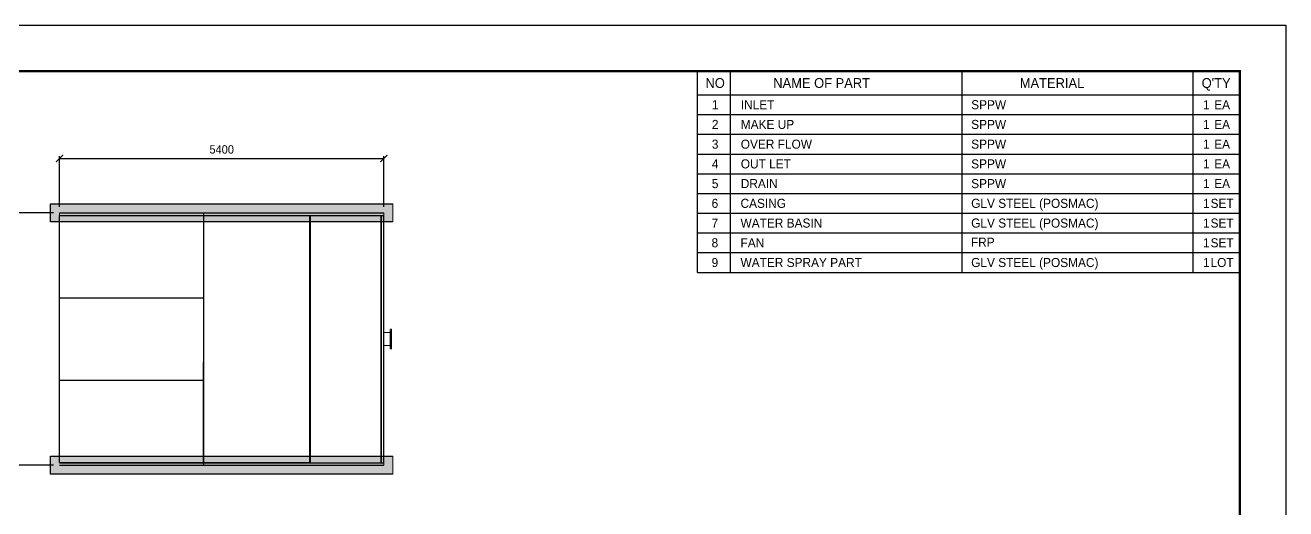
# Model space of a CAD drawing. Header units: millimetres. Extents: x 2408 to 34521, y 2746 to 25454.
# Drawn here: x 13538 to 34521, y 17409 to 25454 of the extents above; entities that cross this region are included whole.
import ezdxf
from ezdxf.enums import TextEntityAlignment as Align

# ---------------------------------------------------------------- set-up
doc = ezdxf.new("R2010")
doc.units = ezdxf.units.MM
doc.linetypes.add('DASHED', pattern=[15, 12, -3])
for name, color, linetype in [('냉각탑_box', 1, 'Continuous'), ('냉각탑_dim', 1, 'Continuous'), ('냉각탑_form', 1, 'Continuous'), ('냉각탑_text', 3, 'Continuous')]:
    doc.layers.add(name, color=color, linetype=linetype)
doc.styles.add('HY울릉도L', font='')
doc.styles.add('돋움', font='Dotum.ttf')
doc.styles.get('HY울릉도L').set_extended_font_data('HY울릉도L')
doc.dimstyles.new('성지DIM', dxfattribs={"dimtxt": 3.5, "dimasz": 3, "dimexe": 1, "dimexo": 2.5, "dimgap": 2, "dimtad": 1, "dimdec": 0, "dimzin": 3, "dimdsep": 46, "dimtxsty": 'HY울릉도L', "dimblk": 'ARCHTICK', "dimcen": -2, "dimclrd": 256, "dimclre": 256, "dimclrt": 7, "dimadec": 0, "dimazin": 0, "dimtfac": 1, "dimtdec": 0, "dimtofl": 0, "dimtmove": 0, "dimatfit": 3, "dimfxl": 1, "dimtolj": 1, "dimtzin": 0, "dimlwe": -1, "dimarcsym": 0})

# ---------------------------------------------------------------- blocks, each defined once
blk = doc.blocks.new('냉각탑form')
at = {"layer": 'Defpoints'}
blk.add_lwpolyline([(0, 297.07), (420.1, 297.07), (420.1, 0), (0, 0)], close=True, dxfattribs=at)
at = {"layer": '냉각탑_form', "const_width": 0.5}
blk.add_lwpolyline([(10, 287.07), (10, 10), (410.1, 10), (410.1, 287.07)], close=True, dxfattribs=at)
blk = doc.blocks.new('_ArchTick')
at = {"color": 0, "linetype": 'ByBlock', "const_width": 0.15}
blk.add_lwpolyline([(-0.5, -0.5), (0.5, 0.5)], dxfattribs=at)
blk = doc.blocks.new('*D282')
at = {"layer": 'Defpoints', "color": 0, "transparency": 16777216}
for p in [(12786, 22333), (14109, 22333), (14109, 18133)]:
    blk.add_point(p, dxfattribs=at)
at = {"layer": '냉각탑_dim', "transparency": 16777216}
for p, q in [((14009, 22333), (12746, 22333)), ((14009, 18133), (12746, 18133))]:
    blk.add_line(p, q, dxfattribs=at)
at = {"layer": '냉각탑_dim', "lineweight": -2, "transparency": 16777216}
blk.add_line((12786, 18133), (12786, 22333), dxfattribs=at)
at = {"layer": '냉각탑_dim', "lineweight": -2, "transparency": 16777216, "xscale": 120, "yscale": 120, "zscale": 120}
for p, rotation in [((12786, 22333), 90), ((12786, 18133), 270)]:
    blk.add_blockref('_ArchTick', p, dxfattribs=dict(at, rotation=rotation))
at = {"layer": '냉각탑_dim', "color": 7, "transparency": 16777216, "insert": (12636, 20233), "char_height": 140, "attachment_point": 5, "rotation": 90, "style": 'HY울릉도L'}
blk.add_mtext('\\A1;4200', dxfattribs=at)
blk = doc.blocks.new('*D283')
at = {"layer": 'Defpoints', "color": 0, "transparency": 16777216}
for p in [(19509, 23237), (14109, 22333), (19509, 22333)]:
    blk.add_point(p, dxfattribs=at)
at = {"layer": '냉각탑_dim', "transparency": 16777216}
for p, q in [((14109, 22433), (14109, 23277)), ((19509, 22433), (19509, 23277))]:
    blk.add_line(p, q, dxfattribs=at)
at = {"layer": '냉각탑_dim', "lineweight": -2, "transparency": 16777216}
blk.add_line((14109, 23237), (19509, 23237), dxfattribs=at)
at = {"layer": '냉각탑_dim', "lineweight": -2, "transparency": 16777216, "xscale": 120, "yscale": 120, "zscale": 120, "rotation": 180}
blk.add_blockref('_ArchTick', (14109, 23237), dxfattribs=at)
at = {"layer": '냉각탑_dim', "lineweight": -2, "transparency": 16777216, "xscale": 120, "yscale": 120, "zscale": 120}
blk.add_blockref('_ArchTick', (19509, 23237), dxfattribs=at)
at = {"layer": '냉각탑_dim', "color": 7, "transparency": 16777216, "insert": (16809, 23387), "char_height": 140, "attachment_point": 5, "style": 'HY울릉도L'}
blk.add_mtext('\\A1;5400', dxfattribs=at)
blk = doc.blocks.new('4')
for p, q in [((14109, 22333), (16509, 22333)), ((14109, 22291), (16509, 22291)), ((14109, 21219), (14109, 22289)), ((14109, 22289), (16509, 22289)), ((16509, 22333), (17091, 22333)), ((16509, 22289), (17091, 22289)), ((16509, 18175), (16509, 22289)), ((17093, 22333), (19509, 22333)), ((17093, 22291), (19509, 22291)), ((19465, 18177), (19465, 22289)), ((19467, 18177), (19467, 22289)), ((19509, 18177), (19509, 22289)), ((14109, 19848), (14109, 21218)), ((14109, 20919), (16509, 20919)), ((14109, 20918), (16509, 20918)), ((14109, 18176), (14109, 19846)), ((16507, 18175), (16507, 19846)), ((14109, 19548), (16509, 19548)), ((14109, 19546), (16509, 19546)), ((14109, 18176), (16509, 18176)), ((14109, 18175), (16509, 18175)), ((14109, 18133), (16509, 18133)), ((16507, 18177), (17091, 18177)), ((16507, 18175), (17091, 18175)), ((16509, 18133), (17091, 18133)), ((17093, 18177), (18278, 18177)), ((17093, 18175), (19509, 18175)), ((17093, 18133), (19509, 18133))]:
    blk.add_line(p, q)
at = {"lineweight": 5}
for p, q in [((14109, 22291), (14109, 22333)), ((19509, 22289), (19509, 22333)), ((19613, 20398), (19635, 20398)), ((19509, 18177), (19509, 18133))]:
    blk.add_line(p, q, dxfattribs=at)
at = {"ltscale": 500}
blk.add_line((16509, 18133), (16509, 22333), dxfattribs=at)
at = {"color": 7, "lineweight": 35}
for p, q in [((18278, 22289), (18278, 18177)), ((18280, 22289), (18280, 18177))]:
    blk.add_line(p, q, dxfattribs=at)
at = {"color": 7, "lineweight": 13, "ltscale": 1.25}
for p, q in [((19613, 20068), (19613, 20398)), ((19635, 20068), (19635, 20398)), ((19613, 20341), (19509, 20341)), ((19613, 20125), (19509, 20125)), ((19613, 20068), (19635, 20068))]:
    blk.add_line(p, q, dxfattribs=at)
at = {"color": 7, "linetype": 'DASHED', "lineweight": 13, "ltscale": 1.25}
for p, q in [((19613, 20362), (19635, 20362)), ((19613, 20362), (19635, 20362)), ((19630, 20339), (19509, 20339)), ((19613, 20347), (19635, 20347)), ((19613, 20347), (19635, 20347)), ((19635, 20342), (19613, 20342)), ((19630, 20341), (19613, 20341)), ((19613, 20324), (19635, 20324)), ((19613, 20324), (19635, 20324)), ((19630, 20341), (19630, 20233)), ((19630, 20233), (19630, 20125)), ((19630, 20127), (19509, 20127)), ((19613, 20142), (19635, 20142)), ((19613, 20142), (19635, 20142)), ((19630, 20125), (19613, 20125)), ((19635, 20124), (19613, 20124)), ((19613, 20119), (19635, 20119)), ((19613, 20119), (19635, 20119)), ((19613, 20104), (19635, 20104)), ((19613, 20104), (19635, 20104)), ((19613, 20081), (19635, 20081)), ((19613, 20081), (19635, 20081))]:
    blk.add_line(p, q, dxfattribs=at)

msp = doc.modelspace()

# ---------------------------------------------------------------- hatches: boundary and pattern name
h = msp.add_hatch()
h.set_pattern_fill('AR-CONC', color=4)
h.set_pattern_definition([(50, (-313920.53, -179800.55), (182.18467, -15.939086), [19.05, -209.55]), (355, (-313920.53, -179800.55), (-35.24342, 191.056845), [15.24, -167.64058]), (100.451445, (-313905.34, -179801.88), (146.94125, 175.11775), [16.19001, -178.090245]), (46.1842, (-313920.53, -179749.75), (271.07904, -42.04233), [28.575, -314.325]), (96.63556, (-313897.94, -179753.25), (237.40413, 247.42612), [24.28502, -267.1356]), (351.18415, (-313920.53, -179749.75), (237.40413, 247.42612), [22.85997, -251.45973]), (21, (-313895.13, -179762.45), (151.61439, -102.2652), [19.05, -209.55]), (326, (-313895.13, -179762.45), (61.80203, 184.18797), [15.24, -167.64]), (71.451445, (-313882.49, -179770.97), (213.41642, 81.92277), [16.19001, -178.08994]), (37.5, (-313920.525, -179800.55), (3.088603, 84.555039), [0, -165.608, 0, -170.18, 0, -168.275]), (7.5, (-313920.525, -179800.55), (66.819663, 100.180575), [0, -97.028, 0, -161.798, 0, -64.135]), (327.5, (-313977.17, -179800.55), (135.590595, -5.728744), [0, -63.5, 0, -198.12, 0, -262.89]), (317.5, (-314002.57, -179800.55), (148.12918, 25.42649), [0, -82.55, 0, -131.572, 0, -186.69])])
edge = h.paths.add_edge_path()
edge.add_line((19659.5, 22482.9), (13959.6, 22482.9))
edge.add_line((13959.6, 22482.9), (13959.4, 22182.9))
edge.add_line((13959.4, 22182.9), (19659.4, 22182.9))
edge.add_line((19659.4, 22182.9), (19659.6, 22482.9))
h = msp.add_hatch()
h.set_pattern_fill('AR-CONC', color=4)
h.set_pattern_definition([(50, (-313920.53, -184000.55), (182.18467, -15.939086), [19.05, -209.55]), (355, (-313920.53, -184000.55), (-35.24342, 191.056845), [15.24, -167.64058]), (100.451445, (-313905.34, -184001.88), (146.94125, 175.11775), [16.19001, -178.090245]), (46.1842, (-313920.53, -183949.75), (271.07904, -42.04233), [28.575, -314.325]), (96.63556, (-313897.94, -183953.25), (237.40413, 247.42612), [24.28502, -267.1356]), (351.18415, (-313920.53, -183949.75), (237.40413, 247.42612), [22.85997, -251.45973]), (21, (-313895.13, -183962.45), (151.61439, -102.2652), [19.05, -209.55]), (326, (-313895.13, -183962.45), (61.80203, 184.18797), [15.24, -167.64]), (71.451445, (-313882.49, -183970.97), (213.41642, 81.92277), [16.19001, -178.08994]), (37.5, (-313920.525, -184000.55), (3.088603, 84.555039), [0, -165.608, 0, -170.18, 0, -168.275]), (7.5, (-313920.525, -184000.55), (66.819663, 100.180575), [0, -97.028, 0, -161.798, 0, -64.135]), (327.5, (-313977.17, -184000.55), (135.590595, -5.728744), [0, -63.5, 0, -198.12, 0, -262.89]), (317.5, (-314002.57, -184000.55), (148.12918, 25.42649), [0, -82.55, 0, -131.572, 0, -186.69])])
edge = h.paths.add_edge_path()
edge.add_line((19659.5, 18282.9), (13959.6, 18282.9))
edge.add_line((13959.6, 18282.9), (13959.4, 17982.9))
edge.add_line((13959.4, 17982.9), (19659.4, 17982.9))
edge.add_line((19659.4, 17982.9), (19659.6, 18282.9))

# ---------------------------------------------------------------- linework, layer by layer
at = {"lineweight": 5}
for p, q in [((19659.5, 22482.9), (19659.5, 22182.9)), ((19659.5, 18282.9), (19659.5, 17982.9))]:
    msp.add_line(p, q, dxfattribs=at)
at = {"ltscale": 500}
for points in [[(19659.5, 22182.9), (13959.5, 22182.9), (13959.5, 22482.9), (19659.5, 22482.9)], [(19659.5, 17982.9), (13959.5, 17982.9), (13959.5, 18282.9), (19659.5, 18282.9)]]:
    msp.add_lwpolyline(points, dxfattribs=at)
at = {"layer": '냉각탑_box'}
for p, q in [((25272.1, 24689.8), (25272.1, 21342)), ((29126.1, 24689.8), (29126.1, 21342)), ((32974.2, 24689.8), (32974.2, 21342)), ((24730.4, 24295.9), (33756.1, 24295.9)), ((24730.4, 23967.7), (33756.1, 23967.7)), ((24730.4, 23639.5), (33756.1, 23639.5)), ((24730.4, 23311.3), (33756.1, 23311.3)), ((24730.4, 22983.1), (33756.1, 22983.1)), ((24730.4, 22654.9), (33756.1, 22654.9)), ((24730.4, 22326.7), (33756.1, 22326.7)), ((24730.4, 21998.4), (33756.1, 21998.4)), ((24730.4, 21670.2), (33756.1, 21670.2)), ((24730.4, 21342), (33756.1, 21342))]:
    msp.add_line(p, q, dxfattribs=at)
msp.add_lwpolyline([(24730.4, 21342), (24730.4, 24689.8), (33756.1, 24689.8), (33756.1, 20357.4)], dxfattribs=at)

# ---------------------------------------------------------------- block references
msp.add_blockref('4', (0, 0))
at = {"layer": '냉각탑_form', "xscale": 76.44, "yscale": 76.44, "zscale": 76.44}
msp.add_blockref('냉각탑form', (2408, 2746.1), dxfattribs=at)

# ---------------------------------------------------------------- texts
at = {"layer": '냉각탑_text', "style": '돋움'}
for s, height, p in [('NO', 164.11, (25022.4, 24492.8)), ('NAME OF PART', 164.106, (26794.8, 24492.8)), ('MATERIAL', 164.11, (30629.8, 24492.8)), ("Q'TY", 164.11, (33362.2, 24492.8)), ('1', 151, (25022.4, 24131.8)), ('1', 151, (33198.1, 24131.8)), ('EA', 150.98, (33460.7, 24131.8)), ('2', 151, (25022.4, 23803.6)), ('1', 151, (33198.1, 23803.6)), ('EA', 150.98, (33460.7, 23803.6)), ('3', 151, (25022.4, 23475.4)), ('1', 151, (33198.1, 23475.4)), ('EA', 150.98, (33460.7, 23475.4)), ('4', 151, (25022.4, 23147.2)), ('1', 151, (33198.1, 23147.2)), ('EA', 150.98, (33460.7, 23147.2)), ('5', 151, (25022.4, 22819)), ('1', 151, (33198.1, 22819)), ('EA', 150.98, (33460.7, 22819)), ('6', 151, (25018.1, 22490.8)), ('1', 151, (33198.1, 22490.8)), ('SET', 150.98, (33460.7, 22490.8)), ('7', 151, (25018.1, 22162.5)), ('1', 151, (33198.1, 22162.5)), ('SET', 150.98, (33460.7, 22162.5)), ('8', 151, (25018.1, 21834.3)), ('1', 151, (33198.1, 21834.3)), ('SET', 150.98, (33460.7, 21834.3)), ('9', 151, (25018.1, 21506.1)), ('1', 151, (33198.1, 21506.1)), ('LOT', 150.98, (33460.7, 21506.1))]:
    msp.add_text(s, height=height, dxfattribs=at).set_placement(p, align=Align.MIDDLE_CENTER)
for s, height, p in [('INLET ', 150.98, (25449.1, 24131.8)), ('SPPW', 150.98, (29284.1, 24131.8)), ('MAKE UP', 150.98, (25449.1, 23803.6)), ('SPPW', 150.98, (29284.1, 23803.6)), ('OVER FLOW', 150.98, (25449.1, 23475.4)), ('SPPW', 150.98, (29284.1, 23475.4)), ('OUT LET ', 150.98, (25449.1, 23147.2)), ('SPPW', 150.98, (29284.1, 23147.2)), ('DRAIN', 150.98, (25449.1, 22819)), ('SPPW', 150.98, (29284.1, 22819)), ('CASING', 150.98, (25444.8, 22490.8)), ('GLV STEEL (POSMAC)', 150.977, (29284.1, 22490.8)), ('GLV STEEL (POSMAC)', 150.977, (29284.1, 22162.5)), ('WATER BASIN', 150.977, (25444.8, 22162.5)), ('FAN', 150.98, (25444.8, 21834.3)), ('FRP', 150.98, (29279.8, 21844.4)), ('WATER SPRAY PART', 150.977, (25444.8, 21506.1)), ('GLV STEEL (POSMAC)', 150.977, (29284.1, 21506.1))]:
    msp.add_text(s, height=height, dxfattribs=at).set_placement(p, align=Align.MIDDLE_LEFT)

# ---------------------------------------------------------------- dimensions: what is measured, and where the dimension line sits
at = {"layer": '냉각탑_dim'}
dim = msp.add_linear_dim(base=(19509.5, 23237.1), p1=(14109.5, 22332.9), p2=(19509.5, 22332.9), dimstyle='성지DIM', override={"dimscale": 40}, dxfattribs=at)
dim.commit()
dim.dimension.update_dxf_attribs({"geometry": '*D283', "text_midpoint": (16809.5, 23387.1)})
dim = msp.add_linear_dim(base=(12786, 22332.9), p1=(14109.5, 18132.9), p2=(14109.5, 22332.9), angle=90, dimstyle='성지DIM', override={"dimscale": 40}, dxfattribs=at)
dim.commit()
dim.dimension.update_dxf_attribs({"geometry": '*D282', "text_midpoint": (12636, 20232.9)})

doc.saveas('drawing.dxf')
